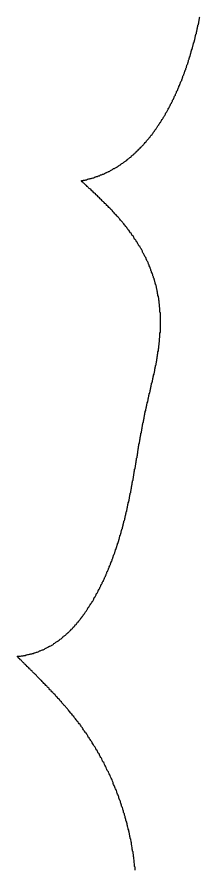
# Model space of a CAD drawing. Header units: millimetres. Extents: x 289 to 9778, y -894 to 6380.
# Drawn here: x 7196.57 to 7201.19, y 398.73 to 420.27 of the extents above; entities that cross this region are included whole.
import ezdxf

# ---------------------------------------------------------------- set-up
doc = ezdxf.new("R2010")
doc.units = ezdxf.units.MM

msp = doc.modelspace()

# ---------------------------------------------------------------- linework, layer by layer
msp.add_polyline3d([(7199.55, 398.698, 0), (7199.55, 398.728, 0), (7199.55, 398.748, 0), (7199.55, 398.768, 0), (7199.54, 398.788, 0), (7199.54, 398.818, 0), (7199.54, 398.838, 0), (7199.54, 398.858, 0), (7199.53, 398.888, 0), (7199.53, 398.908, 0), (7199.53, 398.928, 0), (7199.53, 398.948, 0), (7199.52, 398.978, 0), (7199.52, 398.998, 0), (7199.52, 399.018, 0), (7199.51, 399.038, 0), (7199.51, 399.068, 0), (7199.51, 399.088, 0), (7199.5, 399.108, 0), (7199.5, 399.138, 0), (7199.5, 399.158, 0), (7199.49, 399.178, 0), (7199.49, 399.198, 0), (7199.48, 399.228, 0), (7199.48, 399.248, 0), (7199.48, 399.268, 0), (7199.47, 399.298, 0), (7199.47, 399.318, 0), (7199.46, 399.338, 0), (7199.46, 399.358, 0), (7199.46, 399.388, 0), (7199.45, 399.408, 0), (7199.45, 399.428, 0), (7199.44, 399.458, 0), (7199.44, 399.478, 0), (7199.43, 399.498, 0), (7199.43, 399.518, 0), (7199.42, 399.548, 0), (7199.42, 399.568, 0), (7199.41, 399.588, 0), (7199.41, 399.618, 0), (7199.4, 399.638, 0), (7199.4, 399.658, 0), (7199.39, 399.678, 0), (7199.39, 399.708, 0), (7199.38, 399.728, 0), (7199.38, 399.748, 0), (7199.37, 399.778, 0), (7199.36, 399.798, 0), (7199.36, 399.818, 0), (7199.35, 399.838, 0), (7199.35, 399.868, 0), (7199.34, 399.888, 0), (7199.34, 399.908, 0), (7199.33, 399.938, 0), (7199.32, 399.958, 0), (7199.32, 399.978, 0), (7199.31, 399.998, 0), (7199.3, 400.028, 0), (7199.3, 400.048, 0), (7199.29, 400.068, 0), (7199.28, 400.088, 0), (7199.28, 400.118, 0), (7199.27, 400.138, 0), (7199.26, 400.158, 0), (7199.26, 400.188, 0), (7199.25, 400.208, 0), (7199.24, 400.228, 0), (7199.24, 400.248, 0), (7199.23, 400.278, 0), (7199.22, 400.298, 0), (7199.21, 400.318, 0), (7199.21, 400.338, 0), (7199.2, 400.368, 0), (7199.19, 400.388, 0), (7199.18, 400.408, 0), (7199.18, 400.438, 0), (7199.17, 400.458, 0), (7199.16, 400.478, 0), (7199.15, 400.498, 0), (7199.14, 400.528, 0), (7199.14, 400.548, 0), (7199.13, 400.568, 0), (7199.12, 400.588, 0), (7199.11, 400.618, 0), (7199.1, 400.638, 0), (7199.09, 400.658, 0), (7199.09, 400.678, 0), (7199.08, 400.708, 0), (7199.07, 400.728, 0), (7199.06, 400.748, 0), (7199.05, 400.768, 0), (7199.04, 400.798, 0), (7199.03, 400.818, 0), (7199.02, 400.838, 0), (7199.01, 400.858, 0), (7199, 400.888, 0), (7199, 400.908, 0), (7198.99, 400.928, 0), (7198.98, 400.948, 0), (7198.97, 400.978, 0), (7198.96, 400.998, 0), (7198.95, 401.018, 0), (7198.94, 401.038, 0), (7198.93, 401.058, 0), (7198.92, 401.088, 0), (7198.91, 401.108, 0), (7198.9, 401.128, 0), (7198.89, 401.148, 0), (7198.88, 401.178, 0), (7198.86, 401.198, 0), (7198.85, 401.218, 0), (7198.84, 401.238, 0), (7198.83, 401.258, 0), (7198.82, 401.288, 0), (7198.81, 401.308, 0), (7198.8, 401.328, 0), (7198.79, 401.348, 0), (7198.78, 401.368, 0), (7198.77, 401.398, 0), (7198.76, 401.418, 0), (7198.74, 401.438, 0), (7198.73, 401.458, 0), (7198.72, 401.478, 0), (7198.71, 401.508, 0), (7198.7, 401.528, 0), (7198.69, 401.548, 0), (7198.67, 401.568, 0), (7198.66, 401.588, 0), (7198.65, 401.608, 0), (7198.64, 401.638, 0), (7198.62, 401.658, 0), (7198.61, 401.678, 0), (7198.6, 401.698, 0), (7198.59, 401.718, 0), (7198.57, 401.738, 0), (7198.56, 401.768, 0), (7198.55, 401.788, 0), (7198.54, 401.808, 0), (7198.52, 401.828, 0), (7198.51, 401.848, 0), (7198.5, 401.868, 0), (7198.48, 401.888, 0), (7198.47, 401.918, 0), (7198.46, 401.938, 0), (7198.44, 401.958, 0), (7198.43, 401.978, 0), (7198.42, 401.998, 0), (7198.4, 402.018, 0), (7198.39, 402.038, 0), (7198.37, 402.058, 0), (7198.36, 402.088, 0), (7198.35, 402.108, 0), (7198.33, 402.128, 0), (7198.32, 402.148, 0), (7198.3, 402.168, 0), (7198.29, 402.188, 0), (7198.27, 402.208, 0), (7198.26, 402.228, 0), (7198.25, 402.248, 0), (7198.23, 402.268, 0), (7198.22, 402.298, 0), (7198.2, 402.318, 0), (7198.19, 402.338, 0), (7198.17, 402.358, 0), (7198.16, 402.378, 0), (7198.14, 402.398, 0), (7198.12, 402.418, 0), (7198.11, 402.438, 0), (7198.09, 402.458, 0), (7198.08, 402.478, 0), (7198.06, 402.498, 0), (7198.05, 402.518, 0), (7198.03, 402.538, 0), (7198.01, 402.558, 0), (7198, 402.578, 0), (7197.98, 402.598, 0), (7197.97, 402.618, 0), (7197.95, 402.638, 0), (7197.93, 402.658, 0), (7197.92, 402.678, 0), (7197.9, 402.698, 0), (7197.89, 402.718, 0), (7197.87, 402.738, 0), (7197.85, 402.758, 0), (7197.84, 402.778, 0), (7197.82, 402.798, 0), (7197.8, 402.818, 0), (7197.79, 402.838, 0), (7197.77, 402.858, 0), (7197.75, 402.868, 0), (7197.74, 402.888, 0), (7197.72, 402.908, 0), (7197.7, 402.928, 0), (7197.69, 402.948, 0), (7197.67, 402.968, 0), (7197.65, 402.988, 0), (7197.64, 403.008, 0), (7197.62, 403.028, 0), (7197.6, 403.038, 0), (7197.59, 403.058, 0), (7197.57, 403.078, 0), (7197.55, 403.098, 0), (7197.54, 403.118, 0), (7197.52, 403.138, 0), (7197.5, 403.158, 0), (7197.48, 403.168, 0), (7197.47, 403.188, 0), (7197.45, 403.208, 0), (7197.43, 403.228, 0), (7197.42, 403.248, 0), (7197.4, 403.258, 0), (7197.38, 403.278, 0), (7197.37, 403.298, 0), (7197.35, 403.318, 0), (7197.33, 403.328, 0), (7197.32, 403.348, 0), (7197.3, 403.368, 0), (7197.28, 403.388, 0), (7197.27, 403.398, 0), (7197.25, 403.418, 0), (7197.23, 403.438, 0), (7197.22, 403.448, 0), (7197.2, 403.468, 0), (7197.19, 403.488, 0), (7197.17, 403.498, 0), (7197.15, 403.518, 0), (7197.14, 403.538, 0), (7197.12, 403.548, 0), (7197.1, 403.568, 0), (7197.09, 403.588, 0), (7197.07, 403.598, 0), (7197.06, 403.618, 0), (7197.04, 403.638, 0), (7197.02, 403.648, 0), (7197.01, 403.668, 0), (7196.99, 403.678, 0), (7196.98, 403.698, 0), (7196.96, 403.708, 0), (7196.95, 403.728, 0), (7196.93, 403.748, 0), (7196.91, 403.758, 0), (7196.9, 403.778, 0), (7196.88, 403.788, 0), (7196.87, 403.808, 0), (7196.85, 403.818, 0), (7196.84, 403.838, 0), (7196.82, 403.848, 0), (7196.81, 403.868, 0), (7196.79, 403.878, 0), (7196.78, 403.898, 0), (7196.76, 403.908, 0), (7196.75, 403.918, 0), (7196.74, 403.938, 0), (7196.72, 403.948, 0), (7196.71, 403.968, 0), (7196.69, 403.978, 0), (7196.68, 403.998, 0), (7196.67, 404.008, 0), (7196.65, 404.018, 0), (7196.64, 404.038, 0), (7196.62, 404.048, 0), (7196.61, 404.058, 0), (7196.6, 404.078, 0), (7196.59, 404.088, 0), (7196.57, 404.098, 0), (7196.59, 404.108, 0), (7196.61, 404.108, 0), (7196.64, 404.108, 0), (7196.66, 404.108, 0), (7196.68, 404.118, 0), (7196.7, 404.118, 0), (7196.72, 404.118, 0), (7196.74, 404.128, 0), (7196.76, 404.128, 0), (7196.78, 404.128, 0), (7196.8, 404.138, 0), (7196.82, 404.138, 0), (7196.84, 404.148, 0), (7196.86, 404.148, 0), (7196.88, 404.158, 0), (7196.9, 404.158, 0), (7196.92, 404.168, 0), (7196.94, 404.168, 0), (7196.96, 404.178, 0), (7196.98, 404.178, 0), (7197, 404.188, 0), (7197.02, 404.188, 0), (7197.04, 404.198, 0), (7197.06, 404.208, 0), (7197.08, 404.208, 0), (7197.1, 404.218, 0), (7197.12, 404.228, 0), (7197.13, 404.238, 0), (7197.15, 404.238, 0), (7197.17, 404.248, 0), (7197.19, 404.258, 0), (7197.21, 404.268, 0), (7197.23, 404.268, 0), (7197.25, 404.278, 0), (7197.26, 404.288, 0), (7197.28, 404.298, 0), (7197.3, 404.308, 0), (7197.32, 404.318, 0), (7197.33, 404.328, 0), (7197.35, 404.338, 0), (7197.37, 404.348, 0), (7197.39, 404.358, 0), (7197.4, 404.358, 0), (7197.42, 404.368, 0), (7197.44, 404.378, 0), (7197.45, 404.388, 0), (7197.47, 404.398, 0), (7197.49, 404.408, 0), (7197.5, 404.428, 0), (7197.52, 404.438, 0), (7197.53, 404.448, 0), (7197.55, 404.458, 0), (7197.57, 404.468, 0), (7197.58, 404.478, 0), (7197.6, 404.488, 0), (7197.61, 404.498, 0), (7197.63, 404.508, 0), (7197.64, 404.518, 0), (7197.66, 404.538, 0), (7197.68, 404.548, 0), (7197.69, 404.558, 0), (7197.71, 404.568, 0), (7197.72, 404.578, 0), (7197.73, 404.598, 0), (7197.75, 404.608, 0), (7197.76, 404.618, 0), (7197.78, 404.628, 0), (7197.79, 404.638, 0), (7197.81, 404.658, 0), (7197.82, 404.668, 0), (7197.83, 404.678, 0), (7197.85, 404.698, 0), (7197.86, 404.708, 0), (7197.88, 404.718, 0), (7197.89, 404.728, 0), (7197.9, 404.748, 0), (7197.92, 404.758, 0), (7197.93, 404.768, 0), (7197.94, 404.788, 0), (7197.96, 404.798, 0), (7197.97, 404.808, 0), (7197.98, 404.828, 0), (7197.99, 404.838, 0), (7198.01, 404.858, 0), (7198.02, 404.868, 0), (7198.03, 404.878, 0), (7198.04, 404.898, 0), (7198.06, 404.908, 0), (7198.07, 404.918, 0), (7198.08, 404.938, 0), (7198.09, 404.948, 0), (7198.1, 404.968, 0), (7198.12, 404.978, 0), (7198.13, 404.998, 0), (7198.14, 405.008, 0), (7198.15, 405.018, 0), (7198.16, 405.038, 0), (7198.17, 405.048, 0), (7198.18, 405.068, 0), (7198.2, 405.078, 0), (7198.21, 405.098, 0), (7198.22, 405.108, 0), (7198.23, 405.128, 0), (7198.24, 405.138, 0), (7198.25, 405.158, 0), (7198.26, 405.168, 0), (7198.27, 405.178, 0), (7198.28, 405.198, 0), (7198.29, 405.208, 0), (7198.3, 405.228, 0), (7198.31, 405.238, 0), (7198.32, 405.258, 0), (7198.33, 405.268, 0), (7198.34, 405.288, 0), (7198.35, 405.298, 0), (7198.36, 405.318, 0), (7198.37, 405.338, 0), (7198.38, 405.348, 0), (7198.39, 405.368, 0), (7198.4, 405.378, 0), (7198.41, 405.398, 0), (7198.42, 405.408, 0), (7198.43, 405.428, 0), (7198.44, 405.438, 0), (7198.45, 405.458, 0), (7198.46, 405.468, 0), (7198.47, 405.488, 0), (7198.48, 405.498, 0), (7198.49, 405.518, 0), (7198.5, 405.528, 0), (7198.51, 405.548, 0), (7198.51, 405.568, 0), (7198.52, 405.578, 0), (7198.53, 405.598, 0), (7198.54, 405.608, 0), (7198.55, 405.628, 0), (7198.56, 405.638, 0), (7198.57, 405.658, 0), (7198.57, 405.668, 0), (7198.58, 405.688, 0), (7198.59, 405.698, 0), (7198.6, 405.718, 0), (7198.61, 405.738, 0), (7198.62, 405.748, 0), (7198.62, 405.768, 0), (7198.63, 405.778, 0), (7198.64, 405.798, 0), (7198.65, 405.808, 0), (7198.66, 405.828, 0), (7198.66, 405.838, 0), (7198.67, 405.858, 0), (7198.68, 405.868, 0), (7198.69, 405.888, 0), (7198.69, 405.908, 0), (7198.7, 405.918, 0), (7198.71, 405.938, 0), (7198.72, 405.948, 0), (7198.72, 405.968, 0), (7198.73, 405.978, 0), (7198.74, 405.998, 0), (7198.75, 406.008, 0), (7198.75, 406.028, 0), (7198.76, 406.038, 0), (7198.77, 406.058, 0), (7198.78, 406.078, 0), (7198.78, 406.088, 0), (7198.79, 406.108, 0), (7198.8, 406.118, 0), (7198.8, 406.138, 0), (7198.81, 406.148, 0), (7198.82, 406.168, 0), (7198.82, 406.178, 0), (7198.83, 406.198, 0), (7198.84, 406.208, 0), (7198.84, 406.228, 0), (7198.85, 406.248, 0), (7198.86, 406.258, 0), (7198.86, 406.278, 0), (7198.87, 406.288, 0), (7198.88, 406.308, 0), (7198.88, 406.318, 0), (7198.89, 406.338, 0), (7198.9, 406.348, 0), (7198.9, 406.368, 0), (7198.91, 406.388, 0), (7198.91, 406.398, 0), (7198.92, 406.418, 0), (7198.93, 406.428, 0), (7198.93, 406.448, 0), (7198.94, 406.458, 0), (7198.94, 406.478, 0), (7198.95, 406.488, 0), (7198.96, 406.508, 0), (7198.96, 406.518, 0), (7198.97, 406.538, 0), (7198.97, 406.558, 0), (7198.98, 406.568, 0), (7198.99, 406.588, 0), (7198.99, 406.598, 0), (7199, 406.618, 0), (7199, 406.628, 0), (7199.01, 406.648, 0), (7199.01, 406.658, 0), (7199.02, 406.678, 0), (7199.02, 406.688, 0), (7199.03, 406.708, 0), (7199.04, 406.718, 0), (7199.04, 406.738, 0), (7199.05, 406.758, 0), (7199.05, 406.768, 0), (7199.06, 406.788, 0), (7199.06, 406.798, 0), (7199.07, 406.818, 0), (7199.07, 406.828, 0), (7199.08, 406.848, 0), (7199.08, 406.858, 0), (7199.09, 406.878, 0), (7199.09, 406.888, 0), (7199.1, 406.908, 0), (7199.1, 406.918, 0), (7199.11, 406.938, 0), (7199.11, 406.958, 0), (7199.12, 406.968, 0), (7199.12, 406.988, 0), (7199.13, 406.998, 0), (7199.13, 407.018, 0), (7199.14, 407.028, 0), (7199.14, 407.048, 0), (7199.15, 407.058, 0), (7199.15, 407.078, 0), (7199.16, 407.088, 0), (7199.16, 407.108, 0), (7199.16, 407.118, 0), (7199.17, 407.138, 0), (7199.17, 407.158, 0), (7199.18, 407.168, 0), (7199.18, 407.188, 0), (7199.19, 407.198, 0), (7199.19, 407.218, 0), (7199.2, 407.228, 0), (7199.2, 407.248, 0), (7199.2, 407.258, 0), (7199.21, 407.278, 0), (7199.21, 407.288, 0), (7199.22, 407.308, 0), (7199.22, 407.318, 0), (7199.23, 407.338, 0), (7199.23, 407.348, 0), (7199.23, 407.368, 0), (7199.24, 407.378, 0), (7199.24, 407.398, 0), (7199.25, 407.418, 0), (7199.25, 407.428, 0), (7199.25, 407.448, 0), (7199.26, 407.458, 0), (7199.26, 407.478, 0), (7199.27, 407.488, 0), (7199.27, 407.508, 0), (7199.27, 407.518, 0), (7199.28, 407.538, 0), (7199.28, 407.548, 0), (7199.29, 407.568, 0), (7199.29, 407.578, 0), (7199.29, 407.598, 0), (7199.3, 407.608, 0), (7199.3, 407.628, 0), (7199.3, 407.638, 0), (7199.31, 407.658, 0), (7199.31, 407.668, 0), (7199.32, 407.688, 0), (7199.32, 407.698, 0), (7199.32, 407.718, 0), (7199.33, 407.728, 0), (7199.33, 407.748, 0), (7199.33, 407.758, 0), (7199.34, 407.778, 0), (7199.34, 407.788, 0), (7199.34, 407.808, 0), (7199.35, 407.828, 0), (7199.35, 407.838, 0), (7199.35, 407.858, 0), (7199.36, 407.868, 0), (7199.36, 407.888, 0), (7199.36, 407.898, 0), (7199.37, 407.918, 0), (7199.37, 407.928, 0), (7199.37, 407.948, 0), (7199.38, 407.958, 0), (7199.38, 407.978, 0), (7199.38, 407.988, 0), (7199.39, 408.008, 0), (7199.39, 408.018, 0), (7199.39, 408.038, 0), (7199.4, 408.048, 0), (7199.4, 408.068, 0), (7199.4, 408.078, 0), (7199.41, 408.098, 0), (7199.41, 408.108, 0), (7199.41, 408.128, 0), (7199.41, 408.138, 0), (7199.42, 408.158, 0), (7199.42, 408.168, 0), (7199.42, 408.188, 0), (7199.43, 408.198, 0), (7199.43, 408.218, 0), (7199.43, 408.228, 0), (7199.44, 408.248, 0), (7199.44, 408.258, 0), (7199.44, 408.278, 0), (7199.44, 408.288, 0), (7199.45, 408.308, 0), (7199.45, 408.318, 0), (7199.45, 408.338, 0), (7199.46, 408.348, 0), (7199.46, 408.368, 0), (7199.46, 408.378, 0), (7199.46, 408.398, 0), (7199.47, 408.408, 0), (7199.47, 408.418, 0), (7199.47, 408.438, 0), (7199.48, 408.448, 0), (7199.48, 408.468, 0), (7199.48, 408.478, 0), (7199.48, 408.498, 0), (7199.49, 408.508, 0), (7199.49, 408.528, 0), (7199.49, 408.538, 0), (7199.5, 408.558, 0), (7199.5, 408.568, 0), (7199.5, 408.588, 0), (7199.5, 408.598, 0), (7199.51, 408.618, 0), (7199.51, 408.628, 0), (7199.51, 408.648, 0), (7199.51, 408.658, 0), (7199.52, 408.678, 0), (7199.52, 408.688, 0), (7199.52, 408.708, 0), (7199.52, 408.718, 0), (7199.53, 408.738, 0), (7199.53, 408.748, 0), (7199.53, 408.758, 0), (7199.53, 408.778, 0), (7199.54, 408.788, 0), (7199.54, 408.808, 0), (7199.54, 408.818, 0), (7199.54, 408.838, 0), (7199.55, 408.848, 0), (7199.55, 408.868, 0), (7199.55, 408.878, 0), (7199.56, 408.898, 0), (7199.56, 408.908, 0), (7199.56, 408.928, 0), (7199.56, 408.938, 0), (7199.57, 408.958, 0), (7199.57, 408.968, 0), (7199.57, 408.978, 0), (7199.57, 408.998, 0), (7199.58, 409.008, 0), (7199.58, 409.028, 0), (7199.58, 409.038, 0), (7199.58, 409.058, 0), (7199.59, 409.068, 0), (7199.59, 409.088, 0), (7199.59, 409.098, 0), (7199.59, 409.118, 0), (7199.6, 409.128, 0), (7199.6, 409.138, 0), (7199.6, 409.158, 0), (7199.6, 409.168, 0), (7199.61, 409.188, 0), (7199.61, 409.198, 0), (7199.61, 409.218, 0), (7199.61, 409.228, 0), (7199.62, 409.248, 0), (7199.62, 409.258, 0), (7199.62, 409.268, 0), (7199.62, 409.288, 0), (7199.62, 409.298, 0), (7199.63, 409.318, 0), (7199.63, 409.328, 0), (7199.63, 409.348, 0), (7199.63, 409.358, 0), (7199.64, 409.368, 0), (7199.64, 409.388, 0), (7199.64, 409.398, 0), (7199.64, 409.418, 0), (7199.65, 409.428, 0), (7199.65, 409.448, 0), (7199.65, 409.458, 0), (7199.65, 409.478, 0), (7199.66, 409.488, 0), (7199.66, 409.498, 0), (7199.66, 409.518, 0), (7199.66, 409.528, 0), (7199.67, 409.548, 0), (7199.67, 409.558, 0), (7199.67, 409.568, 0), (7199.67, 409.588, 0), (7199.68, 409.598, 0), (7199.68, 409.618, 0), (7199.68, 409.628, 0), (7199.68, 409.648, 0), (7199.69, 409.658, 0), (7199.69, 409.668, 0), (7199.69, 409.688, 0), (7199.7, 409.698, 0), (7199.7, 409.718, 0), (7199.7, 409.728, 0), (7199.7, 409.748, 0), (7199.71, 409.758, 0), (7199.71, 409.768, 0), (7199.71, 409.788, 0), (7199.71, 409.798, 0), (7199.72, 409.818, 0), (7199.72, 409.828, 0), (7199.72, 409.838, 0), (7199.72, 409.858, 0), (7199.73, 409.868, 0), (7199.73, 409.888, 0), (7199.73, 409.898, 0), (7199.73, 409.908, 0), (7199.74, 409.928, 0), (7199.74, 409.938, 0), (7199.74, 409.958, 0), (7199.74, 409.968, 0), (7199.75, 409.978, 0), (7199.75, 409.998, 0), (7199.75, 410.008, 0), (7199.76, 410.028, 0), (7199.76, 410.038, 0), (7199.76, 410.048, 0), (7199.76, 410.068, 0), (7199.77, 410.078, 0), (7199.77, 410.098, 0), (7199.77, 410.108, 0), (7199.78, 410.118, 0), (7199.78, 410.138, 0), (7199.78, 410.148, 0), (7199.78, 410.158, 0), (7199.79, 410.178, 0), (7199.79, 410.188, 0), (7199.79, 410.208, 0), (7199.8, 410.218, 0), (7199.8, 410.228, 0), (7199.8, 410.248, 0), (7199.8, 410.258, 0), (7199.81, 410.268, 0), (7199.81, 410.288, 0), (7199.81, 410.298, 0), (7199.82, 410.318, 0), (7199.82, 410.328, 0), (7199.82, 410.338, 0), (7199.82, 410.358, 0), (7199.83, 410.368, 0), (7199.83, 410.388, 0), (7199.83, 410.398, 0), (7199.84, 410.408, 0), (7199.84, 410.428, 0), (7199.84, 410.438, 0), (7199.85, 410.448, 0), (7199.85, 410.468, 0), (7199.85, 410.478, 0), (7199.86, 410.498, 0), (7199.86, 410.508, 0), (7199.86, 410.518, 0), (7199.87, 410.538, 0), (7199.87, 410.548, 0), (7199.87, 410.568, 0), (7199.88, 410.578, 0), (7199.88, 410.588, 0), (7199.88, 410.608, 0), (7199.88, 410.618, 0), (7199.89, 410.638, 0), (7199.89, 410.648, 0), (7199.89, 410.658, 0), (7199.9, 410.678, 0), (7199.9, 410.688, 0), (7199.9, 410.708, 0), (7199.91, 410.718, 0), (7199.91, 410.728, 0), (7199.91, 410.748, 0), (7199.92, 410.758, 0), (7199.92, 410.778, 0), (7199.92, 410.788, 0), (7199.93, 410.798, 0), (7199.93, 410.818, 0), (7199.93, 410.828, 0), (7199.94, 410.848, 0), (7199.94, 410.858, 0), (7199.94, 410.878, 0), (7199.95, 410.888, 0), (7199.95, 410.898, 0), (7199.95, 410.918, 0), (7199.96, 410.928, 0), (7199.96, 410.948, 0), (7199.96, 410.958, 0), (7199.97, 410.978, 0), (7199.97, 410.988, 0), (7199.97, 411.008, 0), (7199.98, 411.018, 0), (7199.98, 411.028, 0), (7199.98, 411.048, 0), (7199.99, 411.058, 0), (7199.99, 411.078, 0), (7199.99, 411.088, 0), (7200, 411.108, 0), (7200, 411.118, 0), (7200, 411.138, 0), (7200.01, 411.148, 0), (7200.01, 411.168, 0), (7200.01, 411.178, 0), (7200.02, 411.188, 0), (7200.02, 411.208, 0), (7200.02, 411.218, 0), (7200.03, 411.238, 0), (7200.03, 411.248, 0), (7200.03, 411.268, 0), (7200.04, 411.278, 0), (7200.04, 411.298, 0), (7200.04, 411.308, 0), (7200.05, 411.328, 0), (7200.05, 411.338, 0), (7200.05, 411.358, 0), (7200.05, 411.368, 0), (7200.06, 411.388, 0), (7200.06, 411.398, 0), (7200.06, 411.418, 0), (7200.07, 411.428, 0), (7200.07, 411.448, 0), (7200.07, 411.458, 0), (7200.08, 411.478, 0), (7200.08, 411.488, 0), (7200.08, 411.508, 0), (7200.08, 411.518, 0), (7200.09, 411.538, 0), (7200.09, 411.548, 0), (7200.09, 411.568, 0), (7200.1, 411.578, 0), (7200.1, 411.598, 0), (7200.1, 411.608, 0), (7200.1, 411.628, 0), (7200.11, 411.638, 0), (7200.11, 411.658, 0), (7200.11, 411.668, 0), (7200.11, 411.688, 0), (7200.12, 411.698, 0), (7200.12, 411.718, 0), (7200.12, 411.728, 0), (7200.12, 411.748, 0), (7200.13, 411.758, 0), (7200.13, 411.778, 0), (7200.13, 411.788, 0), (7200.13, 411.808, 0), (7200.14, 411.828, 0), (7200.14, 411.838, 0), (7200.14, 411.858, 0), (7200.14, 411.868, 0), (7200.14, 411.888, 0), (7200.15, 411.898, 0), (7200.15, 411.918, 0), (7200.15, 411.928, 0), (7200.15, 411.948, 0), (7200.15, 411.968, 0), (7200.16, 411.978, 0), (7200.16, 411.998, 0), (7200.16, 412.008, 0), (7200.16, 412.028, 0), (7200.16, 412.038, 0), (7200.17, 412.058, 0), (7200.17, 412.078, 0), (7200.17, 412.088, 0), (7200.17, 412.108, 0), (7200.17, 412.118, 0), (7200.17, 412.138, 0), (7200.17, 412.148, 0), (7200.18, 412.168, 0), (7200.18, 412.188, 0), (7200.18, 412.198, 0), (7200.18, 412.218, 0), (7200.18, 412.228, 0), (7200.18, 412.248, 0), (7200.18, 412.268, 0), (7200.18, 412.278, 0), (7200.19, 412.298, 0), (7200.19, 412.308, 0), (7200.19, 412.328, 0), (7200.19, 412.348, 0), (7200.19, 412.358, 0), (7200.19, 412.378, 0), (7200.19, 412.388, 0), (7200.19, 412.408, 0), (7200.19, 412.428, 0), (7200.19, 412.438, 0), (7200.19, 412.458, 0), (7200.19, 412.478, 0), (7200.19, 412.488, 0), (7200.19, 412.508, 0), (7200.19, 412.518, 0), (7200.19, 412.538, 0), (7200.19, 412.558, 0), (7200.19, 412.568, 0), (7200.19, 412.588, 0), (7200.19, 412.608, 0), (7200.19, 412.618, 0), (7200.19, 412.638, 0), (7200.19, 412.658, 0), (7200.19, 412.668, 0), (7200.19, 412.688, 0), (7200.19, 412.708, 0), (7200.19, 412.718, 0), (7200.19, 412.738, 0), (7200.19, 412.758, 0), (7200.19, 412.768, 0), (7200.19, 412.788, 0), (7200.18, 412.808, 0), (7200.18, 412.818, 0), (7200.18, 412.838, 0), (7200.18, 412.858, 0), (7200.18, 412.868, 0), (7200.18, 412.888, 0), (7200.18, 412.908, 0), (7200.18, 412.918, 0), (7200.17, 412.938, 0), (7200.17, 412.958, 0), (7200.17, 412.968, 0), (7200.17, 412.988, 0), (7200.17, 413.008, 0), (7200.16, 413.028, 0), (7200.16, 413.038, 0), (7200.16, 413.058, 0), (7200.16, 413.078, 0), (7200.16, 413.088, 0), (7200.15, 413.108, 0), (7200.15, 413.128, 0), (7200.15, 413.138, 0), (7200.15, 413.158, 0), (7200.14, 413.178, 0), (7200.14, 413.198, 0), (7200.14, 413.208, 0), (7200.13, 413.228, 0), (7200.13, 413.248, 0), (7200.13, 413.258, 0), (7200.12, 413.278, 0), (7200.12, 413.298, 0), (7200.12, 413.318, 0), (7200.11, 413.328, 0), (7200.11, 413.348, 0), (7200.11, 413.368, 0), (7200.1, 413.378, 0), (7200.1, 413.398, 0), (7200.09, 413.418, 0), (7200.09, 413.438, 0), (7200.09, 413.448, 0), (7200.08, 413.468, 0), (7200.08, 413.488, 0), (7200.07, 413.508, 0), (7200.07, 413.518, 0), (7200.06, 413.538, 0), (7200.06, 413.558, 0), (7200.05, 413.578, 0), (7200.05, 413.588, 0), (7200.04, 413.608, 0), (7200.04, 413.628, 0), (7200.03, 413.638, 0), (7200.03, 413.658, 0), (7200.02, 413.678, 0), (7200.02, 413.698, 0), (7200.01, 413.708, 0), (7200, 413.728, 0), (7200, 413.748, 0), (7199.99, 413.768, 0), (7199.99, 413.778, 0), (7199.98, 413.798, 0), (7199.97, 413.818, 0), (7199.97, 413.838, 0), (7199.96, 413.848, 0), (7199.95, 413.868, 0), (7199.95, 413.888, 0), (7199.94, 413.908, 0), (7199.93, 413.918, 0), (7199.93, 413.938, 0), (7199.92, 413.958, 0), (7199.91, 413.978, 0), (7199.91, 413.998, 0), (7199.9, 414.008, 0), (7199.89, 414.028, 0), (7199.88, 414.048, 0), (7199.88, 414.068, 0), (7199.87, 414.078, 0), (7199.86, 414.098, 0), (7199.85, 414.118, 0), (7199.84, 414.138, 0), (7199.83, 414.148, 0), (7199.83, 414.168, 0), (7199.82, 414.188, 0), (7199.81, 414.208, 0), (7199.8, 414.218, 0), (7199.79, 414.238, 0), (7199.78, 414.258, 0), (7199.77, 414.278, 0), (7199.76, 414.288, 0), (7199.75, 414.308, 0), (7199.74, 414.328, 0), (7199.74, 414.348, 0), (7199.73, 414.368, 0), (7199.72, 414.378, 0), (7199.71, 414.398, 0), (7199.7, 414.418, 0), (7199.69, 414.438, 0), (7199.68, 414.448, 0), (7199.67, 414.468, 0), (7199.65, 414.488, 0), (7199.64, 414.508, 0), (7199.63, 414.518, 0), (7199.62, 414.538, 0), (7199.61, 414.558, 0), (7199.6, 414.578, 0), (7199.59, 414.588, 0), (7199.58, 414.608, 0), (7199.57, 414.628, 0), (7199.55, 414.648, 0), (7199.54, 414.658, 0), (7199.53, 414.678, 0), (7199.52, 414.698, 0), (7199.51, 414.718, 0), (7199.5, 414.738, 0), (7199.48, 414.748, 0), (7199.47, 414.768, 0), (7199.46, 414.788, 0), (7199.45, 414.808, 0), (7199.43, 414.818, 0), (7199.42, 414.838, 0), (7199.41, 414.858, 0), (7199.39, 414.878, 0), (7199.38, 414.888, 0), (7199.37, 414.908, 0), (7199.35, 414.928, 0), (7199.34, 414.948, 0), (7199.33, 414.968, 0), (7199.31, 414.978, 0), (7199.3, 414.998, 0), (7199.28, 415.018, 0), (7199.27, 415.038, 0), (7199.26, 415.048, 0), (7199.24, 415.068, 0), (7199.23, 415.088, 0), (7199.21, 415.108, 0), (7199.2, 415.118, 0), (7199.18, 415.138, 0), (7199.17, 415.158, 0), (7199.15, 415.178, 0), (7199.14, 415.198, 0), (7199.12, 415.208, 0), (7199.1, 415.228, 0), (7199.09, 415.248, 0), (7199.07, 415.268, 0), (7199.06, 415.278, 0), (7199.04, 415.298, 0), (7199.02, 415.318, 0), (7199.01, 415.338, 0), (7198.99, 415.348, 0), (7198.98, 415.368, 0), (7198.96, 415.388, 0), (7198.94, 415.408, 0), (7198.93, 415.418, 0), (7198.91, 415.438, 0), (7198.89, 415.458, 0), (7198.87, 415.478, 0), (7198.86, 415.488, 0), (7198.84, 415.508, 0), (7198.82, 415.528, 0), (7198.81, 415.548, 0), (7198.79, 415.558, 0), (7198.77, 415.578, 0), (7198.75, 415.598, 0), (7198.74, 415.608, 0), (7198.72, 415.628, 0), (7198.7, 415.648, 0), (7198.68, 415.668, 0), (7198.67, 415.678, 0), (7198.65, 415.698, 0), (7198.63, 415.718, 0), (7198.62, 415.728, 0), (7198.6, 415.748, 0), (7198.58, 415.768, 0), (7198.56, 415.778, 0), (7198.55, 415.798, 0), (7198.53, 415.818, 0), (7198.51, 415.828, 0), (7198.49, 415.848, 0), (7198.48, 415.858, 0), (7198.46, 415.878, 0), (7198.44, 415.898, 0), (7198.43, 415.908, 0), (7198.41, 415.928, 0), (7198.39, 415.938, 0), (7198.37, 415.958, 0), (7198.36, 415.978, 0), (7198.34, 415.988, 0), (7198.32, 416.008, 0), (7198.31, 416.018, 0), (7198.29, 416.038, 0), (7198.28, 416.048, 0), (7198.26, 416.068, 0), (7198.24, 416.078, 0), (7198.23, 416.098, 0), (7198.21, 416.108, 0), (7198.2, 416.128, 0), (7198.2, 416.138, 0), (7198.22, 416.138, 0), (7198.24, 416.138, 0), (7198.25, 416.148, 0), (7198.27, 416.148, 0), (7198.29, 416.148, 0), (7198.31, 416.158, 0), (7198.33, 416.158, 0), (7198.35, 416.168, 0), (7198.36, 416.168, 0), (7198.38, 416.178, 0), (7198.4, 416.178, 0), (7198.42, 416.188, 0), (7198.44, 416.188, 0), (7198.46, 416.198, 0), (7198.47, 416.198, 0), (7198.49, 416.208, 0), (7198.51, 416.208, 0), (7198.53, 416.218, 0), (7198.54, 416.228, 0), (7198.56, 416.228, 0), (7198.58, 416.238, 0), (7198.6, 416.238, 0), (7198.61, 416.248, 0), (7198.63, 416.258, 0), (7198.65, 416.258, 0), (7198.66, 416.268, 0), (7198.68, 416.278, 0), (7198.7, 416.278, 0), (7198.72, 416.288, 0), (7198.73, 416.298, 0), (7198.75, 416.298, 0), (7198.77, 416.308, 0), (7198.78, 416.318, 0), (7198.8, 416.328, 0), (7198.82, 416.328, 0), (7198.83, 416.338, 0), (7198.85, 416.348, 0), (7198.87, 416.358, 0), (7198.88, 416.368, 0), (7198.9, 416.368, 0), (7198.91, 416.378, 0), (7198.93, 416.388, 0), (7198.95, 416.398, 0), (7198.96, 416.408, 0), (7198.98, 416.418, 0), (7198.99, 416.428, 0), (7199.01, 416.438, 0), (7199.03, 416.438, 0), (7199.04, 416.448, 0), (7199.06, 416.458, 0), (7199.07, 416.468, 0), (7199.09, 416.478, 0), (7199.1, 416.488, 0), (7199.12, 416.498, 0), (7199.13, 416.508, 0), (7199.15, 416.518, 0), (7199.16, 416.528, 0), (7199.18, 416.538, 0), (7199.19, 416.548, 0), (7199.21, 416.558, 0), (7199.22, 416.568, 0), (7199.24, 416.578, 0), (7199.25, 416.588, 0), (7199.27, 416.598, 0), (7199.28, 416.608, 0), (7199.29, 416.618, 0), (7199.31, 416.628, 0), (7199.32, 416.638, 0), (7199.34, 416.648, 0), (7199.35, 416.668, 0), (7199.37, 416.678, 0), (7199.38, 416.688, 0), (7199.39, 416.698, 0), (7199.41, 416.708, 0), (7199.42, 416.718, 0), (7199.44, 416.728, 0), (7199.45, 416.738, 0), (7199.46, 416.758, 0), (7199.48, 416.768, 0), (7199.49, 416.778, 0), (7199.5, 416.788, 0), (7199.52, 416.798, 0), (7199.53, 416.818, 0), (7199.54, 416.828, 0), (7199.56, 416.838, 0), (7199.57, 416.848, 0), (7199.58, 416.858, 0), (7199.59, 416.878, 0), (7199.61, 416.888, 0), (7199.62, 416.898, 0), (7199.63, 416.908, 0), (7199.65, 416.928, 0), (7199.66, 416.938, 0), (7199.67, 416.948, 0), (7199.68, 416.958, 0), (7199.7, 416.978, 0), (7199.71, 416.988, 0), (7199.72, 416.998, 0), (7199.73, 417.018, 0), (7199.75, 417.028, 0), (7199.76, 417.038, 0), (7199.77, 417.058, 0), (7199.78, 417.068, 0), (7199.79, 417.078, 0), (7199.81, 417.098, 0), (7199.82, 417.108, 0), (7199.83, 417.118, 0), (7199.84, 417.138, 0), (7199.85, 417.148, 0), (7199.86, 417.158, 0), (7199.87, 417.178, 0), (7199.89, 417.188, 0), (7199.9, 417.208, 0), (7199.91, 417.218, 0), (7199.92, 417.228, 0), (7199.93, 417.248, 0), (7199.94, 417.258, 0), (7199.95, 417.278, 0), (7199.96, 417.288, 0), (7199.98, 417.298, 0), (7199.99, 417.318, 0), (7200, 417.328, 0), (7200.01, 417.348, 0), (7200.02, 417.358, 0), (7200.03, 417.378, 0), (7200.04, 417.388, 0), (7200.05, 417.408, 0), (7200.06, 417.418, 0), (7200.07, 417.428, 0), (7200.08, 417.448, 0), (7200.09, 417.458, 0), (7200.1, 417.478, 0), (7200.11, 417.488, 0), (7200.12, 417.508, 0), (7200.13, 417.518, 0), (7200.14, 417.538, 0), (7200.15, 417.548, 0), (7200.16, 417.568, 0), (7200.17, 417.578, 0), (7200.18, 417.598, 0), (7200.19, 417.608, 0), (7200.2, 417.628, 0), (7200.21, 417.638, 0), (7200.22, 417.658, 0), (7200.23, 417.678, 0), (7200.24, 417.688, 0), (7200.25, 417.708, 0), (7200.26, 417.718, 0), (7200.27, 417.738, 0), (7200.28, 417.748, 0), (7200.29, 417.768, 0), (7200.3, 417.778, 0), (7200.31, 417.798, 0), (7200.32, 417.818, 0), (7200.32, 417.828, 0), (7200.33, 417.848, 0), (7200.34, 417.858, 0), (7200.35, 417.878, 0), (7200.36, 417.888, 0), (7200.37, 417.908, 0), (7200.38, 417.928, 0), (7200.39, 417.938, 0), (7200.39, 417.958, 0), (7200.4, 417.968, 0), (7200.41, 417.988, 0), (7200.42, 418.008, 0), (7200.43, 418.018, 0), (7200.44, 418.038, 0), (7200.45, 418.058, 0), (7200.45, 418.068, 0), (7200.46, 418.088, 0), (7200.47, 418.098, 0), (7200.48, 418.118, 0), (7200.49, 418.138, 0), (7200.5, 418.148, 0), (7200.5, 418.168, 0), (7200.51, 418.188, 0), (7200.52, 418.198, 0), (7200.53, 418.218, 0), (7200.54, 418.238, 0), (7200.54, 418.248, 0), (7200.55, 418.268, 0), (7200.56, 418.288, 0), (7200.57, 418.298, 0), (7200.57, 418.318, 0), (7200.58, 418.338, 0), (7200.59, 418.348, 0), (7200.6, 418.368, 0), (7200.6, 418.388, 0), (7200.61, 418.398, 0), (7200.62, 418.418, 0), (7200.63, 418.438, 0), (7200.63, 418.448, 0), (7200.64, 418.468, 0), (7200.65, 418.488, 0), (7200.66, 418.498, 0), (7200.66, 418.518, 0), (7200.67, 418.538, 0), (7200.68, 418.558, 0), (7200.68, 418.568, 0), (7200.69, 418.588, 0), (7200.7, 418.608, 0), (7200.7, 418.618, 0), (7200.71, 418.638, 0), (7200.72, 418.658, 0), (7200.73, 418.668, 0), (7200.73, 418.688, 0), (7200.74, 418.708, 0), (7200.75, 418.728, 0), (7200.75, 418.738, 0), (7200.76, 418.758, 0), (7200.76, 418.778, 0), (7200.77, 418.798, 0), (7200.78, 418.808, 0), (7200.78, 418.828, 0), (7200.79, 418.848, 0), (7200.8, 418.858, 0), (7200.8, 418.878, 0), (7200.81, 418.898, 0), (7200.82, 418.918, 0), (7200.82, 418.928, 0), (7200.83, 418.948, 0), (7200.83, 418.968, 0), (7200.84, 418.988, 0), (7200.85, 418.998, 0), (7200.85, 419.018, 0), (7200.86, 419.038, 0), (7200.86, 419.058, 0), (7200.87, 419.068, 0), (7200.88, 419.088, 0), (7200.88, 419.108, 0), (7200.89, 419.128, 0), (7200.89, 419.138, 0), (7200.9, 419.158, 0), (7200.9, 419.178, 0), (7200.91, 419.198, 0), (7200.92, 419.208, 0), (7200.92, 419.228, 0), (7200.93, 419.248, 0), (7200.93, 419.268, 0), (7200.94, 419.278, 0), (7200.94, 419.298, 0), (7200.95, 419.318, 0), (7200.95, 419.338, 0), (7200.96, 419.348, 0), (7200.96, 419.368, 0), (7200.97, 419.388, 0), (7200.97, 419.408, 0), (7200.98, 419.418, 0), (7200.98, 419.438, 0), (7200.99, 419.458, 0), (7200.99, 419.478, 0), (7201, 419.488, 0), (7201, 419.508, 0), (7201.01, 419.528, 0), (7201.01, 419.548, 0), (7201.02, 419.558, 0), (7201.02, 419.578, 0), (7201.03, 419.598, 0), (7201.03, 419.618, 0), (7201.04, 419.628, 0), (7201.04, 419.648, 0), (7201.05, 419.668, 0), (7201.05, 419.688, 0), (7201.06, 419.698, 0), (7201.06, 419.718, 0), (7201.07, 419.738, 0), (7201.07, 419.758, 0), (7201.07, 419.768, 0), (7201.08, 419.788, 0), (7201.08, 419.808, 0), (7201.09, 419.828, 0), (7201.09, 419.838, 0), (7201.1, 419.858, 0), (7201.1, 419.878, 0), (7201.1, 419.898, 0), (7201.11, 419.908, 0), (7201.11, 419.928, 0), (7201.12, 419.948, 0), (7201.12, 419.968, 0), (7201.12, 419.978, 0), (7201.13, 419.998, 0), (7201.13, 420.018, 0), (7201.14, 420.038, 0), (7201.14, 420.048, 0), (7201.14, 420.068, 0), (7201.15, 420.088, 0), (7201.15, 420.108, 0), (7201.16, 420.118, 0), (7201.16, 420.138, 0), (7201.16, 420.158, 0), (7201.17, 420.178, 0), (7201.17, 420.188, 0), (7201.17, 420.208, 0), (7201.18, 420.228, 0), (7201.18, 420.238, 0), (7201.18, 420.258, 0), (7201.19, 420.278, 0)])

doc.saveas('drawing.dxf')
